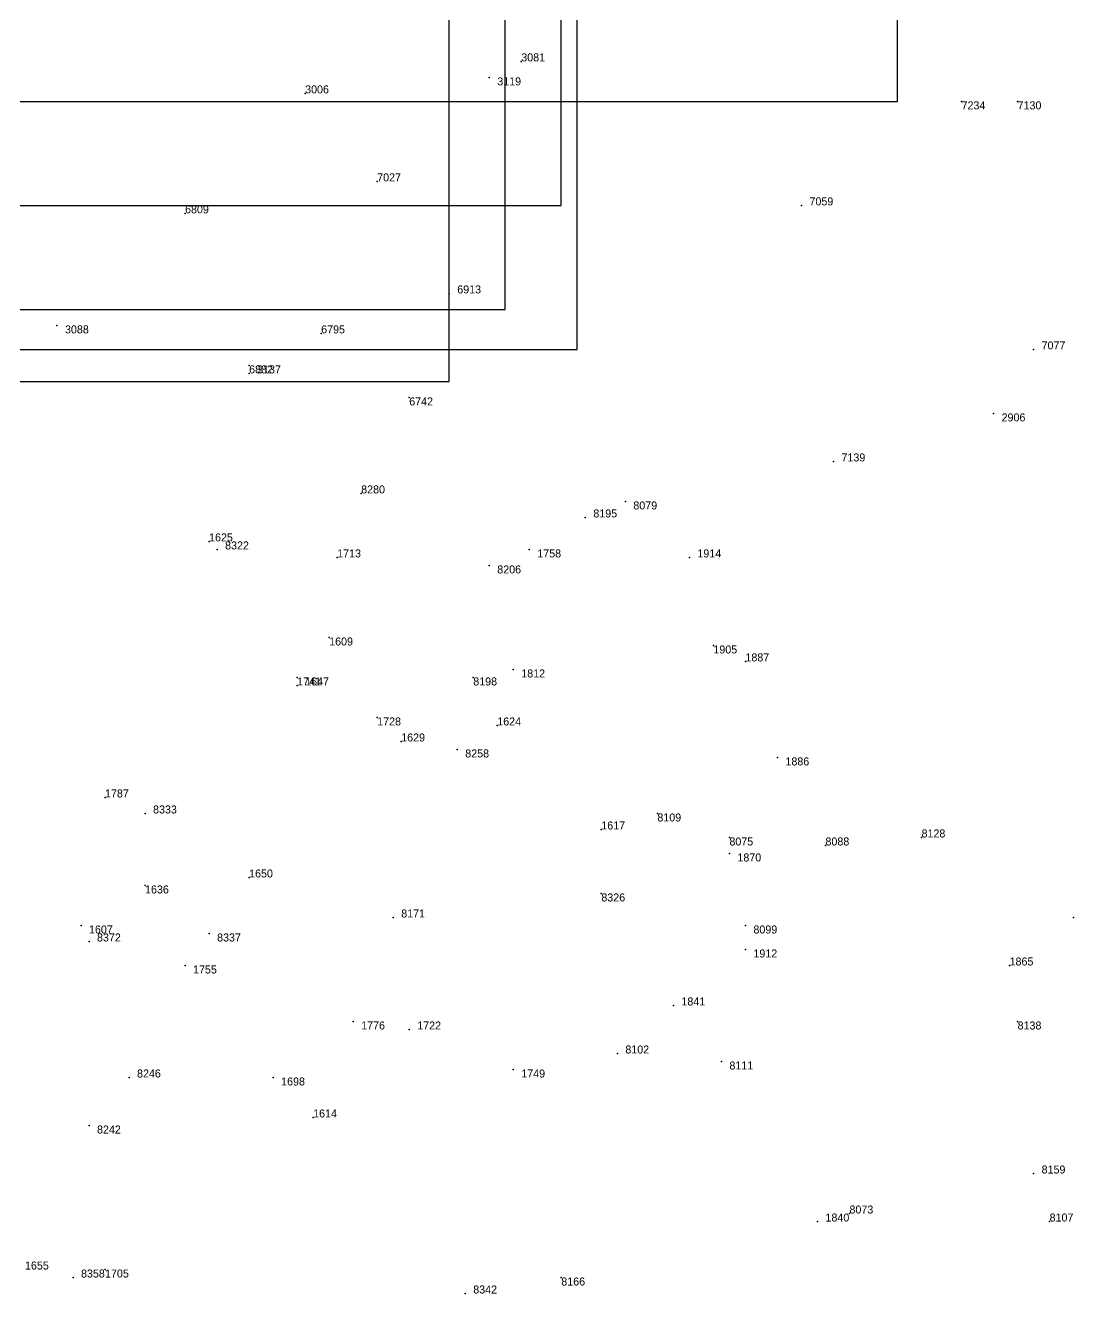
# Model space of a CAD drawing. Extents: x -0.07 to 1.1, y -0.07 to 1.1.
# Drawn here: x 0.1791 to 0.31, y 0.656 to 0.8145 of the extents above; entities that cross this region are included whole.
import ezdxf

# ---------------------------------------------------------------- set-up
doc = ezdxf.new("R2010")
doc.units = 0
for name, color, linetype in [('Facilities', 3, 'CONTINUOUS'), ('Min_max_boxes', 1, 'CONTINUOUS'), ('Normals', 1, 'CONTINUOUS'), ('Source_points', 5, 'CONTINUOUS'), ('Text', 3, 'CONTINUOUS')]:
    doc.layers.add(name, color=color, linetype=linetype)

msp = doc.modelspace()

# ---------------------------------------------------------------- linework, layer by layer
at = {"layer": 'Facilities', "color": 3}
for p in [(0.241, 0.81), (0.237, 0.808), (0.214, 0.806), (0.296, 0.805, 1), (0.303, 0.805, 1), (0.223, 0.795, 1), (0.199, 0.791, 1), (0.276, 0.792, 1), (0.232, 0.781, 1), (0.183, 0.777), (0.216, 0.776, 1), (0.305, 0.774, 1), (0.207, 0.772, 1), (0.207, 0.771), (0.227, 0.768, 1), (0.3, 0.766), (0.28, 0.76, 1), (0.221, 0.756, 1), (0.254, 0.755, 1), (0.249, 0.753, 1), (0.202, 0.75), (0.203, 0.749, 1), (0.242, 0.749), (0.218, 0.748), (0.237, 0.747, 1), (0.262, 0.748), (0.217, 0.738), (0.265, 0.737), (0.24, 0.734), (0.269, 0.735), (0.213, 0.733), (0.235, 0.733, 1), (0.213, 0.732), (0.223, 0.728), (0.238, 0.727), (0.226, 0.725), (0.233, 0.724, 1), (0.273, 0.723), (0.189, 0.718), (0.194, 0.716, 1), (0.258, 0.716, 1), (0.251, 0.714), (0.267, 0.713, 1), (0.279, 0.712, 1), (0.291, 0.713, 1), (0.267, 0.711), (0.194, 0.707), (0.207, 0.708), (0.251, 0.706, 1), (0.225, 0.703, 1), (0.31, 0.703), (0.186, 0.702), (0.202, 0.701, 1), (0.269, 0.702, 1), (0.187, 0.7, 1), (0.269, 0.699), (0.199, 0.697), (0.302, 0.697), (0.26, 0.692), (0.22, 0.69), (0.303, 0.69, 1), (0.227, 0.689), (0.253, 0.686, 1), (0.266, 0.685, 1), (0.24, 0.684), (0.192, 0.683, 1), (0.21, 0.683), (0.187, 0.677, 1), (0.215, 0.678), (0.305, 0.671, 1), (0.282, 0.666, 1), (0.278, 0.665), (0.307, 0.665, 1), (0.185, 0.658, 1), (0.189, 0.659), (0.246, 0.658, 1), (0.234, 0.656, 1)]:
    msp.add_point(p, dxfattribs=at)
at = {"layer": 'Min_max_boxes', "color": 1}
for p, q in [((0.232, 0.77, 0.579), (0.232, 1, 0.579)), ((0.232, 0.77, 0.652), (0.232, 1, 0.652)), ((0.239, 0.779, 0.399), (0.239, 1, 0.399)), ((0.239, 0.779, 0.402), (0.239, 1, 0.402)), ((0.246, 0.792, 0.596), (0.246, 1, 0.596)), ((0.246, 0.792, 0.733), (0.246, 1, 0.733)), ((0.248, 0.774), (0.248, 1)), ((0.248, 0.774, 0.288), (0.248, 1, 0.288)), ((0.288, 0.805, 0.345), (0.288, 1, 0.345)), ((0.288, 0.805, 0.585), (0.288, 1, 0.585)), ((0, 0.805, 0.345), (0.288, 0.805, 0.345)), ((0, 0.805, 0.585), (0.288, 0.805, 0.585)), ((0.288, 0.805, 0.345), (0.288, 0.805, 0.585)), ((0, 0.792, 0.596), (0.246, 0.792, 0.596)), ((0, 0.792, 0.733), (0.246, 0.792, 0.733)), ((0.246, 0.792, 0.596), (0.246, 0.792, 0.733)), ((0, 0.779, 0.399), (0.239, 0.779, 0.399)), ((0, 0.779, 0.402), (0.239, 0.779, 0.402)), ((0.239, 0.779, 0.399), (0.239, 0.779, 0.402)), ((0, 0.774), (0.248, 0.774)), ((0, 0.774, 0.288), (0.248, 0.774, 0.288)), ((0.248, 0.774), (0.248, 0.774, 0.288)), ((0, 0.77, 0.579), (0.232, 0.77, 0.579)), ((0, 0.77, 0.652), (0.232, 0.77, 0.652)), ((0.232, 0.77, 0.579), (0.232, 0.77, 0.652))]:
    msp.add_line(p, q, dxfattribs=at)
at = {"layer": 'Normals', "color": 1}
for p, q in [((0.241, 0.81), (0.241, 0.81, 0.1)), ((0.237, 0.808), (0.237, 0.808, 0.1)), ((0.214, 0.806), (0.214, 0.806, 0.1)), ((0.296, 0.805, 1), (0.296, 0.805, 1.1)), ((0.303, 0.805, 1), (0.303, 0.805, 1.1)), ((0.223, 0.795, 1), (0.223, 0.795, 1.1)), ((0.199, 0.791, 1), (0.199, 0.791, 1.1)), ((0.276, 0.792, 1), (0.276, 0.792, 1.1)), ((0.232, 0.781, 1), (0.232, 0.781, 1.1)), ((0.183, 0.777), (0.183, 0.777, 0.1)), ((0.216, 0.776, 1), (0.216, 0.776, 1.1)), ((0.305, 0.774, 1), (0.305, 0.774, 1.1)), ((0.207, 0.772, 1), (0.207, 0.772, 1.1)), ((0.207, 0.771), (0.207, 0.771, 0.1)), ((0.227, 0.768, 1), (0.227, 0.768, 1.1)), ((0.3, 0.766), (0.3, 0.766, 0.1)), ((0.28, 0.76, 1), (0.28, 0.76, 1.1)), ((0.221, 0.756, 1), (0.221, 0.756, 1.1)), ((0.254, 0.755, 1), (0.254, 0.755, 1.1)), ((0.249, 0.753, 1), (0.249, 0.753, 1.1)), ((0.202, 0.75), (0.202, 0.75, 0.1)), ((0.203, 0.749, 1), (0.203, 0.749, 1.1)), ((0.242, 0.749), (0.242, 0.749, 0.1)), ((0.218, 0.748), (0.218, 0.748, 0.1)), ((0.237, 0.747, 1), (0.237, 0.747, 1.1)), ((0.262, 0.748), (0.262, 0.748, 0.1)), ((0.217, 0.738), (0.217, 0.738, 0.1)), ((0.265, 0.737), (0.265, 0.737, 0.1)), ((0.24, 0.734), (0.24, 0.734, 0.1)), ((0.269, 0.735), (0.269, 0.735, 0.1)), ((0.213, 0.733), (0.213, 0.733, 0.1)), ((0.235, 0.733, 1), (0.235, 0.733, 1.1)), ((0.213, 0.732), (0.213, 0.732, 0.1)), ((0.223, 0.728), (0.223, 0.728, 0.1)), ((0.238, 0.727), (0.238, 0.727, 0.1)), ((0.226, 0.725), (0.226, 0.725, 0.1)), ((0.233, 0.724, 1), (0.233, 0.724, 1.1)), ((0.273, 0.723), (0.273, 0.723, 0.1)), ((0.189, 0.718), (0.189, 0.718, 0.1)), ((0.194, 0.716, 1), (0.194, 0.716, 1.1)), ((0.258, 0.716, 1), (0.258, 0.716, 1.1)), ((0.251, 0.714), (0.251, 0.714, 0.1)), ((0.267, 0.713, 1), (0.267, 0.713, 1.1)), ((0.279, 0.712, 1), (0.279, 0.712, 1.1)), ((0.291, 0.713, 1), (0.291, 0.713, 1.1)), ((0.267, 0.711), (0.267, 0.711, 0.1)), ((0.194, 0.707), (0.194, 0.707, 0.1)), ((0.207, 0.708), (0.207, 0.708, 0.1)), ((0.251, 0.706, 1), (0.251, 0.706, 1.1)), ((0.225, 0.703, 1), (0.225, 0.703, 1.1)), ((0.31, 0.703), (0.31, 0.703, 0.1)), ((0.186, 0.702), (0.186, 0.702, 0.1)), ((0.202, 0.701, 1), (0.202, 0.701, 1.1)), ((0.269, 0.702, 1), (0.269, 0.702, 1.1)), ((0.187, 0.7, 1), (0.187, 0.7, 1.1)), ((0.269, 0.699), (0.269, 0.699, 0.1)), ((0.199, 0.697), (0.199, 0.697, 0.1)), ((0.302, 0.697), (0.302, 0.697, 0.1)), ((0.26, 0.692), (0.26, 0.692, 0.1)), ((0.22, 0.69), (0.22, 0.69, 0.1)), ((0.303, 0.69, 1), (0.303, 0.69, 1.1)), ((0.227, 0.689), (0.227, 0.689, 0.1)), ((0.253, 0.686, 1), (0.253, 0.686, 1.1)), ((0.266, 0.685, 1), (0.266, 0.685, 1.1)), ((0.24, 0.684), (0.24, 0.684, 0.1)), ((0.192, 0.683, 1), (0.192, 0.683, 1.1)), ((0.21, 0.683), (0.21, 0.683, 0.1)), ((0.187, 0.677, 1), (0.187, 0.677, 1.1)), ((0.215, 0.678), (0.215, 0.678, 0.1)), ((0.305, 0.671, 1), (0.305, 0.671, 1.1)), ((0.282, 0.666, 1), (0.282, 0.666, 1.1)), ((0.278, 0.665), (0.278, 0.665, 0.1)), ((0.307, 0.665, 1), (0.307, 0.665, 1.1)), ((0.185, 0.658, 1), (0.185, 0.658, 1.1)), ((0.189, 0.659), (0.189, 0.659, 0.1)), ((0.246, 0.658, 1), (0.246, 0.658, 1.1)), ((0.234, 0.656, 1), (0.234, 0.656, 1.1))]:
    msp.add_line(p, q, dxfattribs=at)
at = {"layer": 'Source_points', "color": 5}
for p in [(0.241, 0.81), (0.237, 0.808), (0.214, 0.806), (0.296, 0.805, 1), (0.303, 0.805, 1), (0.223, 0.795, 1), (0.199, 0.791, 1), (0.276, 0.792, 1), (0.232, 0.781, 1), (0.183, 0.777), (0.216, 0.776, 1), (0.305, 0.774, 1), (0.207, 0.772, 1), (0.207, 0.771), (0.227, 0.768, 1), (0.3, 0.766), (0.28, 0.76, 1), (0.221, 0.756, 1), (0.254, 0.755, 1), (0.249, 0.753, 1), (0.202, 0.75), (0.203, 0.749, 1), (0.242, 0.749), (0.218, 0.748), (0.237, 0.747, 1), (0.262, 0.748), (0.217, 0.738), (0.265, 0.737), (0.24, 0.734), (0.269, 0.735), (0.213, 0.733), (0.235, 0.733, 1), (0.213, 0.732), (0.223, 0.728), (0.238, 0.727), (0.226, 0.725), (0.233, 0.724, 1), (0.273, 0.723), (0.189, 0.718), (0.194, 0.716, 1), (0.258, 0.716, 1), (0.251, 0.714), (0.267, 0.713, 1), (0.279, 0.712, 1), (0.291, 0.713, 1), (0.267, 0.711), (0.194, 0.707), (0.207, 0.708), (0.251, 0.706, 1), (0.225, 0.703, 1), (0.31, 0.703), (0.186, 0.702), (0.202, 0.701, 1), (0.269, 0.702, 1), (0.187, 0.7, 1), (0.269, 0.699), (0.199, 0.697), (0.302, 0.697), (0.26, 0.692), (0.22, 0.69), (0.303, 0.69, 1), (0.227, 0.689), (0.253, 0.686, 1), (0.266, 0.685, 1), (0.24, 0.684), (0.192, 0.683, 1), (0.21, 0.683), (0.187, 0.677, 1), (0.215, 0.678), (0.305, 0.671, 1), (0.282, 0.666, 1), (0.278, 0.665), (0.307, 0.665, 1), (0.185, 0.658, 1), (0.189, 0.659), (0.246, 0.658, 1), (0.234, 0.656, 1)]:
    msp.add_point(p, dxfattribs=at)

# ---------------------------------------------------------------- texts
at = {"layer": 'Text', "color": 3}
for s, p in [('3081', (0.241, 0.81)), ('3006', (0.214, 0.806)), ('3119', (0.238, 0.807)), ('7234', (0.296, 0.804, 1)), ('7130', (0.303, 0.804, 1)), ('7027', (0.223, 0.795, 1)), ('7059', (0.277, 0.792, 1)), ('6809', (0.199, 0.791, 1)), ('6913', (0.233, 0.781, 1)), ('3088', (0.184, 0.776)), ('6795', (0.216, 0.776, 1)), ('7077', (0.306, 0.774, 1)), ('6882', (0.207, 0.771, 1)), ('3137', (0.208, 0.771)), ('6742', (0.227, 0.767, 1)), ('2906', (0.301, 0.765)), ('7139', (0.281, 0.76, 1)), ('8280', (0.221, 0.756, 1)), ('8079', (0.255, 0.754, 1)), ('8195', (0.25, 0.753, 1)), ('1625', (0.202, 0.75)), ('8322', (0.204, 0.749, 1)), ('1713', (0.218, 0.748)), ('1758', (0.243, 0.748)), ('1914', (0.263, 0.748)), ('8206', (0.238, 0.746, 1)), ('1609', (0.217, 0.737)), ('1905', (0.265, 0.736)), ('1887', (0.269, 0.735)), ('1812', (0.241, 0.733)), ('1741', (0.213, 0.732)), ('1647', (0.214, 0.732)), ('8198', (0.235, 0.732, 1)), ('1728', (0.223, 0.727)), ('1624', (0.238, 0.727)), ('1629', (0.226, 0.725)), ('8258', (0.234, 0.723, 1)), ('1886', (0.274, 0.722)), ('1787', (0.189, 0.718)), ('8333', (0.195, 0.716, 1)), ('1617', (0.251, 0.714)), ('8109', (0.258, 0.715, 1)), ('8128', (0.291, 0.713, 1)), ('8075', (0.267, 0.712, 1)), ('8088', (0.279, 0.712, 1)), ('1870', (0.268, 0.71)), ('1650', (0.207, 0.708)), ('1636', (0.194, 0.706)), ('8326', (0.251, 0.705, 1)), ('8171', (0.226, 0.703, 1)), ('1607', (0.187, 0.701)), ('8372', (0.188, 0.7, 1)), ('8337', (0.203, 0.7, 1)), ('8099', (0.27, 0.701, 1)), ('1912', (0.27, 0.698)), ('1865', (0.302, 0.697)), ('1755', (0.2, 0.696)), ('1841', (0.261, 0.692)), ('1776', (0.221, 0.689)), ('1722', (0.228, 0.689)), ('8138', (0.303, 0.689, 1)), ('8102', (0.254, 0.686, 1)), ('8111', (0.267, 0.684, 1)), ('8246', (0.193, 0.683, 1)), ('1749', (0.241, 0.683)), ('1698', (0.211, 0.682)), ('1614', (0.215, 0.678)), ('8242', (0.188, 0.676, 1)), ('8159', (0.306, 0.671, 1)), ('1840', (0.279, 0.665)), ('8073', (0.282, 0.666, 1)), ('8107', (0.307, 0.665, 1)), ('1655', (0.179, 0.659)), ('8358', (0.186, 0.658, 1)), ('1705', (0.189, 0.658)), ('8166', (0.246, 0.657, 1)), ('8342', (0.235, 0.656, 1))]:
    msp.add_text(s, height=0.001, dxfattribs=at).set_placement(p)

doc.saveas('drawing.dxf')
